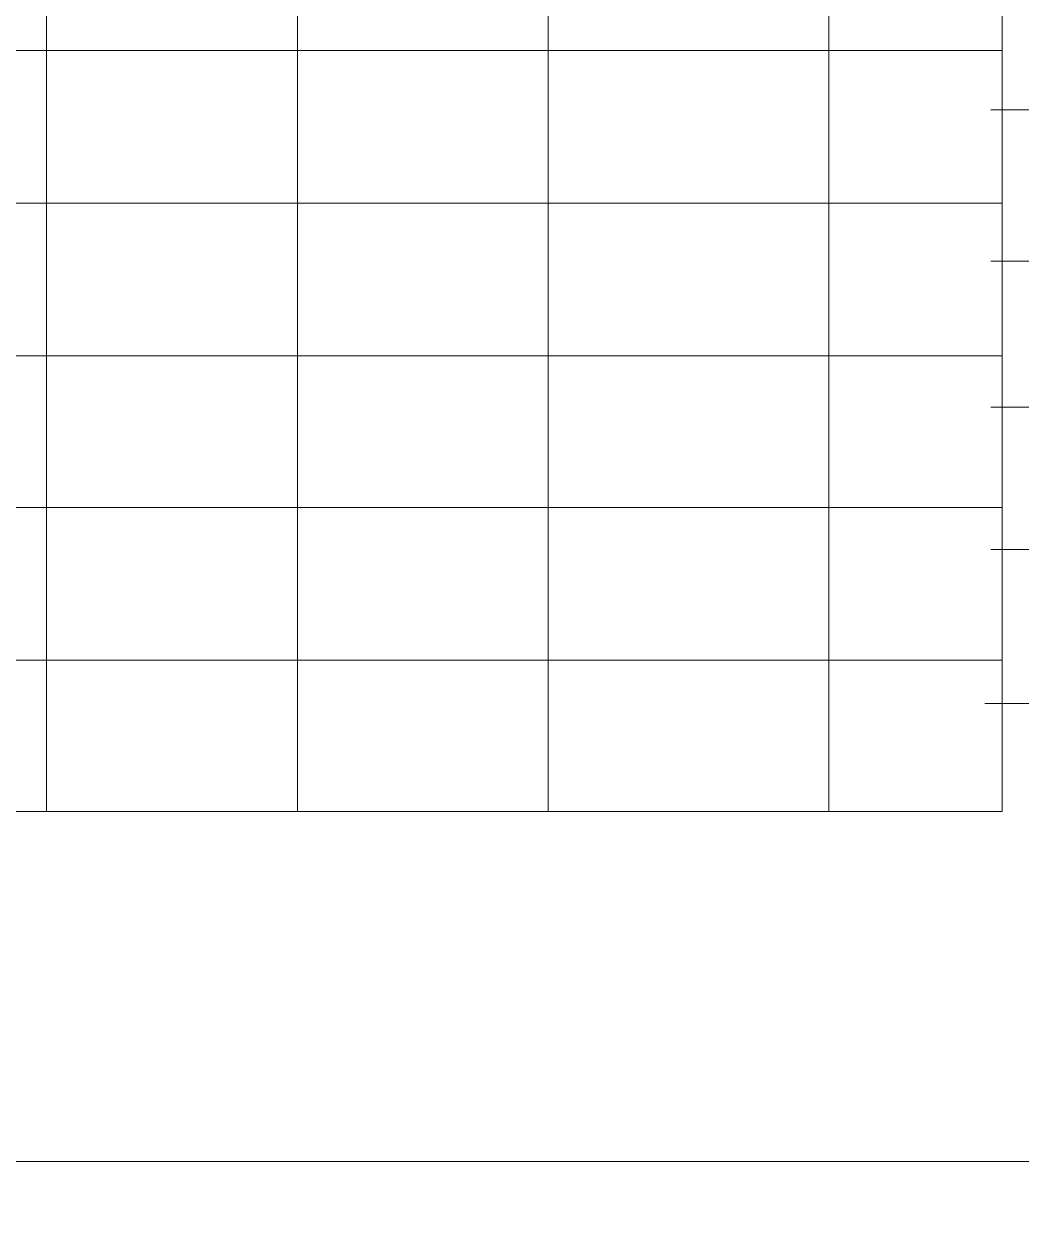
# Model space of a CAD drawing. Header units: metres. Extents: x -1 to 113, y -70 to 21.
# Drawn here: x 105.343 to 106.946, y 4.727 to 6.633 of the extents above; entities that cross this region are included whole.
import ezdxf

# ---------------------------------------------------------------- set-up
doc = ezdxf.new("R2010")
doc.units = ezdxf.units.M
doc.header["$LTSCALE"] = 0.5
doc.layers.add('TABLA', color=7, linetype='Continuous')

msp = doc.modelspace()

# ---------------------------------------------------------------- linework, layer by layer
at = {"layer": 'TABLA', "color": 7, "linetype": 'Continuous', "lineweight": 18, "true_color": 0x000007}
for p, q in [((105.3798, 7.6962), (105.3798, 5.366)), ((106.6365, 7.6962), (106.6365, 5.366)), ((105.7828, 7.491), (105.7828, 5.366)), ((106.1858, 7.491), (106.1858, 5.366)), ((106.9149, 6.5897), (103.9729, 6.5897)), ((107.0541, 6.4945), (106.8966, 6.4945)), ((106.9149, 6.3442), (103.9729, 6.3442)), ((107.0541, 6.2508), (106.8966, 6.2508)), ((106.9149, 6.0988), (103.9729, 6.0988)), ((107.0541, 6.0163), (106.8966, 6.0163)), ((106.9149, 5.8551), (103.9729, 5.8551)), ((107.0541, 5.7873), (106.8966, 5.7873)), ((106.9149, 5.6096), (103.9729, 5.6096)), ((107.0468, 5.54), (106.8874, 5.54)), ((106.8966, 5.366), (104.4638, 5.366))]:
    msp.add_line(p, q, dxfattribs=at)
msp.add_lwpolyline([(103.2584, 8.8961), (103.2584, 4.8036), (107.4352, 4.8036), (107.4352, 4.7267)], dxfattribs=at)
msp.add_lwpolyline([(103.9729, 5.366), (106.9149, 5.366), (106.9149, 7.6962), (103.9729, 7.6962)], close=True, dxfattribs=at)

doc.saveas('drawing.dxf')
